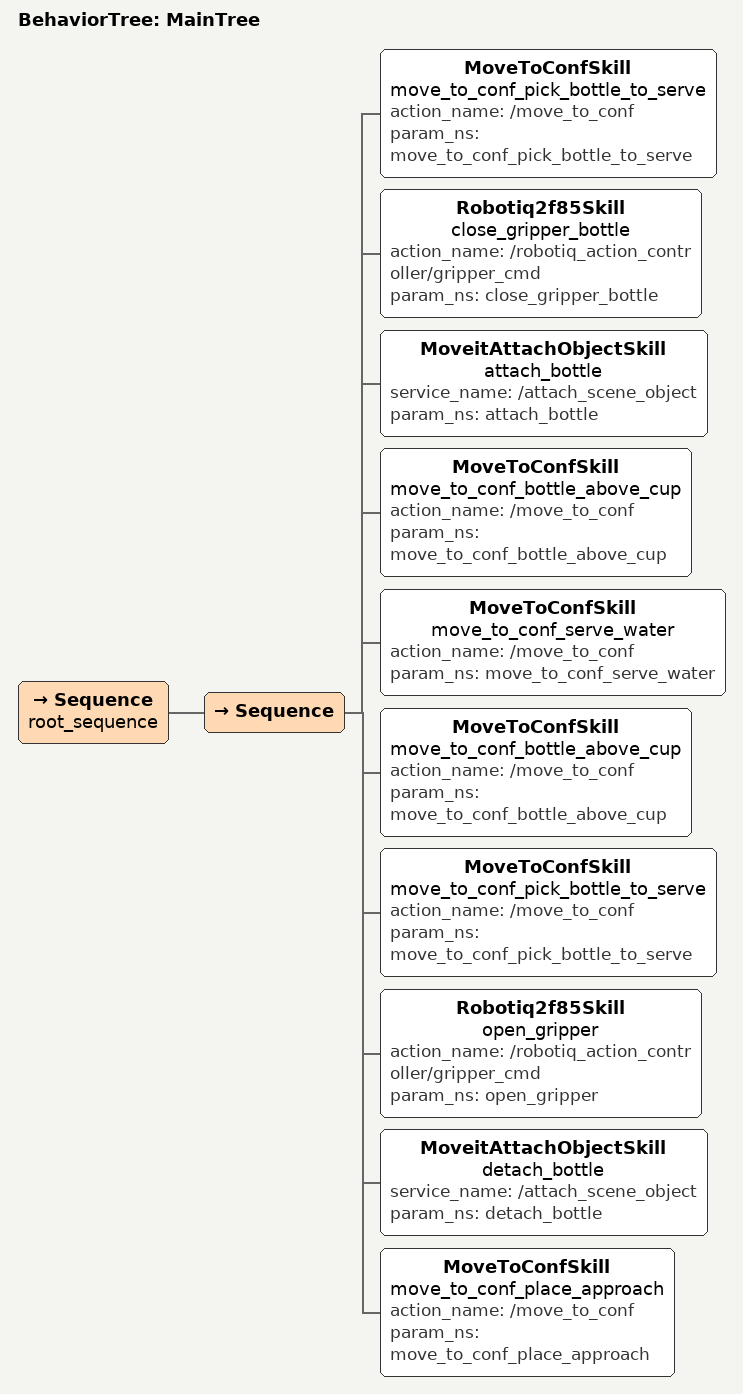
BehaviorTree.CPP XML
<!-- VERSA -->

 <root BTCPP_format="4" >
    <!-- If you want to include subtrees -->

    <!-- Main tree -->
     <BehaviorTree ID="MainTree"> <!--DO NOT CHANGE -->
        <Sequence name="root_sequence">

           <!-- If you use subtrees -->
               <Sequence>
                  <MoveToConfSkill name="move_to_conf_pick_bottle_to_serve" action_name= "/move_to_conf" param_ns="move_to_conf_pick_bottle_to_serve"/>
                  <Robotiq2f85Skill name="close_gripper_bottle" action_name= "/robotiq_action_controller/gripper_cmd" param_ns="close_gripper_bottle"/>
                  <MoveitAttachObjectSkill name="attach_bottle" service_name= "/attach_scene_object" param_ns="attach_bottle"/>
                  <MoveToConfSkill name="move_to_conf_bottle_above_cup" action_name= "/move_to_conf" param_ns="move_to_conf_bottle_above_cup"/>
                  <MoveToConfSkill name="move_to_conf_serve_water" action_name= "/move_to_conf" param_ns="move_to_conf_serve_water"/>
                  <MoveToConfSkill name="move_to_conf_bottle_above_cup" action_name= "/move_to_conf" param_ns="move_to_conf_bottle_above_cup"/>
                  <MoveToConfSkill name="move_to_conf_pick_bottle_to_serve" action_name= "/move_to_conf" param_ns="move_to_conf_pick_bottle_to_serve"/>
                  <Robotiq2f85Skill name="open_gripper" action_name= "/robotiq_action_controller/gripper_cmd" param_ns="open_gripper"/>
                  <MoveitAttachObjectSkill name="detach_bottle" service_name= "/attach_scene_object" param_ns="detach_bottle"/>
                  <MoveToConfSkill name="move_to_conf_place_approach" action_name= "/move_to_conf" param_ns="move_to_conf_place_approach"/>
               </Sequence>

        </Sequence>
     </BehaviorTree>
 </root>
